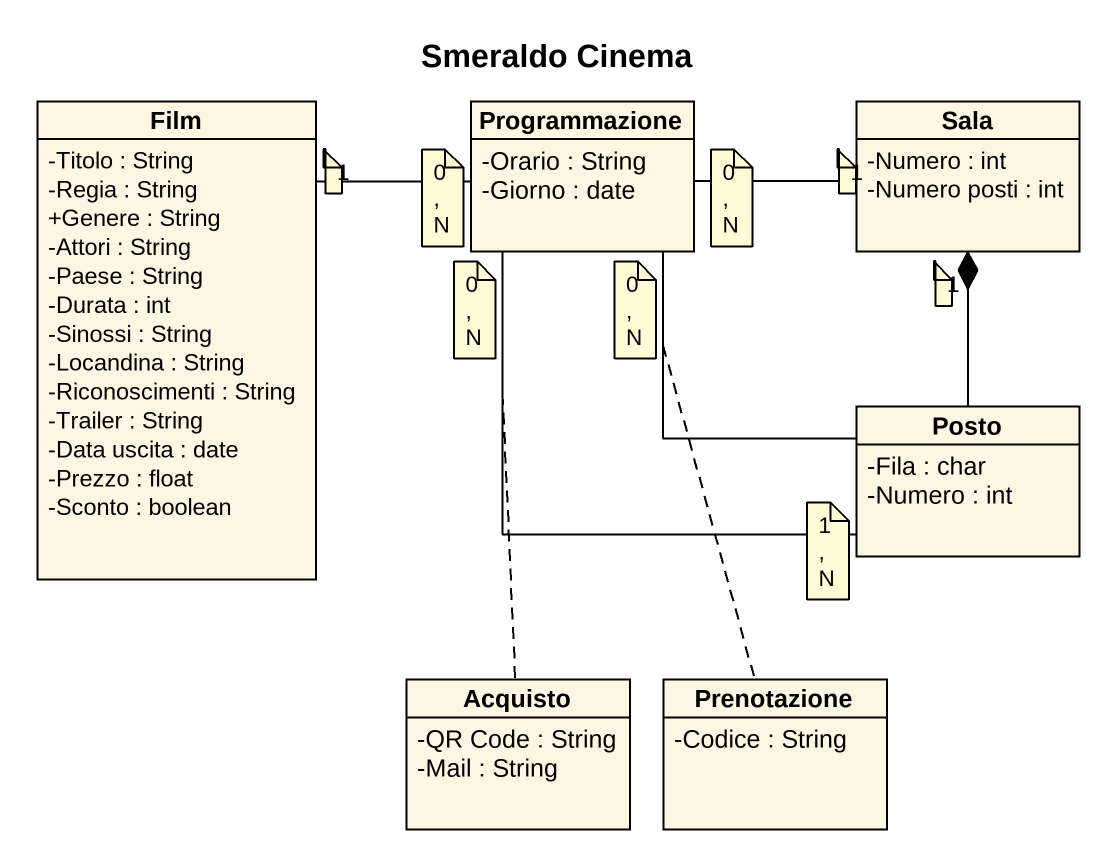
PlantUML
@startuml
title Smeraldo Cinema
hide circle
hide empty members
skinparam classAttributeIconSize 0
class Film {
  -Titolo : String
  -Regia : String
  +Genere : String
  -Attori : String
  -Paese : String
  -Durata : int
  -Sinossi : String
  -Locandina : String
  -Riconoscimenti : String
  -Trailer : String
  -Data uscita : date
  -Prezzo : float
  -Sconto : boolean
}
class Programmazione {
  -Orario : String
  -Giorno : date
}
class Sala {
  -Numero : int
  -Numero posti : int
}
class Posto {
  -Fila : char
  -Numero : int
}
class Acquisto {
  -QR Code : String
  -Mail : String
}
class Prenotazione {
  -Codice : String
}
Film -right- Programmazione
Programmazione -- Posto
(Programmazione, Posto) .. Acquisto
Programmazione -- Posto
(Programmazione, Posto) .. Prenotazione
Sala -left- Programmazione
Sala *-- Posto
note as N1
  1
end note
note as N2
  0,N
end note
note as N3
  0,N
end note
note as N4
  1
end note
note as N5
  0,N
end note
note as N6
  0,N
end note
note as N7
  1
end note
note as N8
  1,N
end note
@enduml
